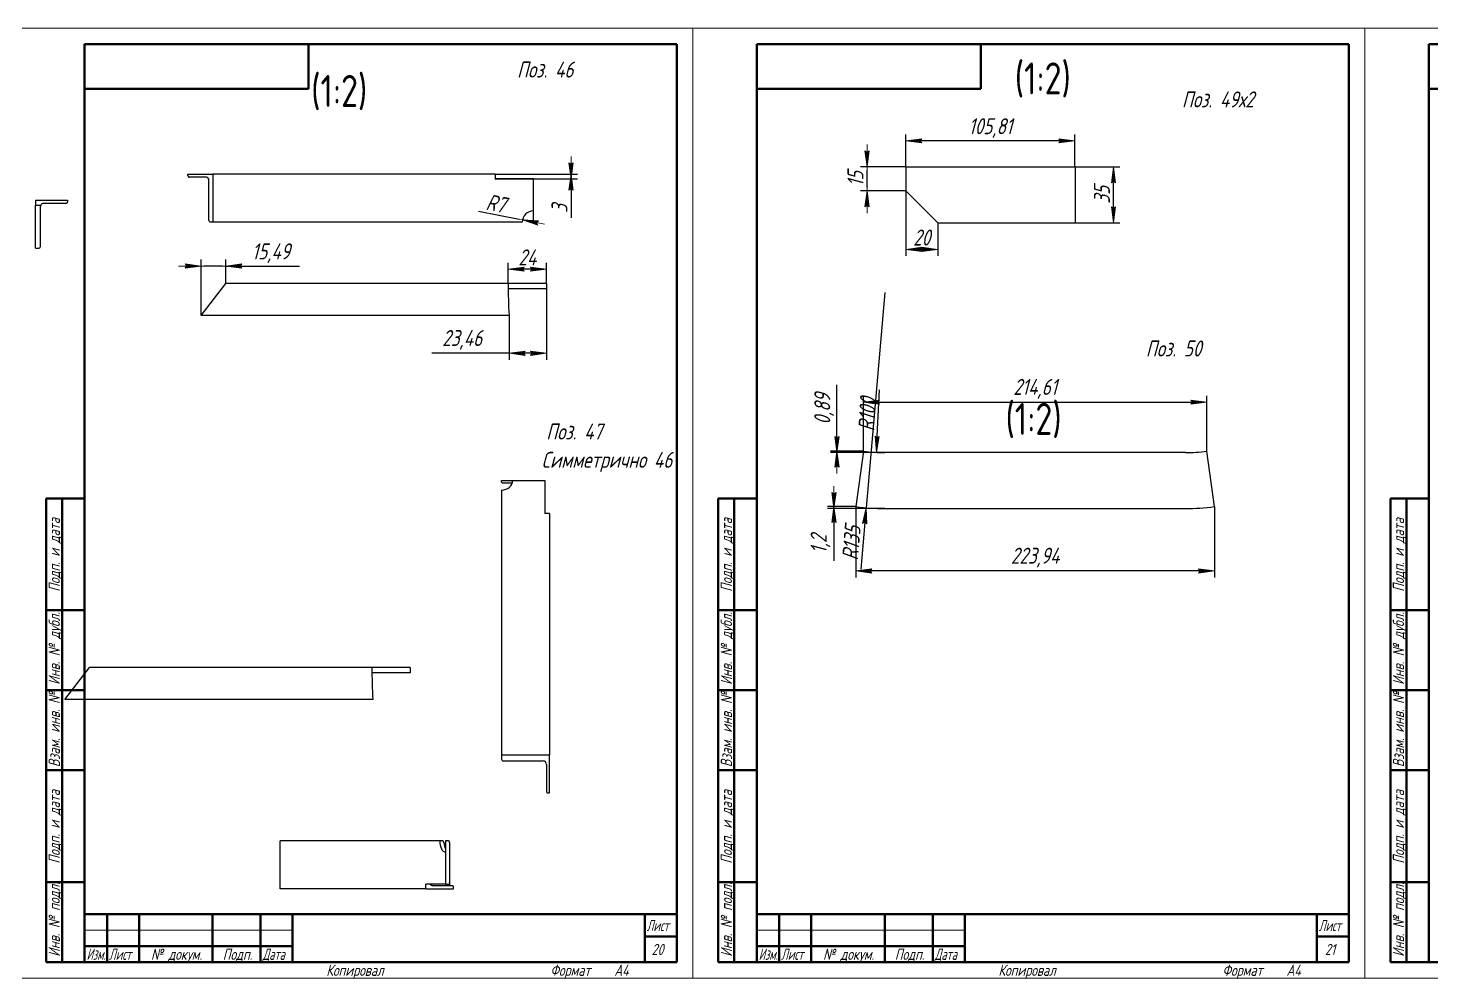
# Model space of a CAD drawing. Header units: millimetres. Extents: x 0 to 6300, y -537 to 1019.
# Drawn here: x 4202.3 to 4641, y -0.2 to 297 of the extents above; entities that cross this region are included whole.
import ezdxf

# ---------------------------------------------------------------- set-up
doc = ezdxf.new("R2010")
doc.units = ezdxf.units.MM
doc.linetypes.add('K5LT_BASIC', pattern=[0])
doc.linetypes.add('K5LT_THIN', pattern=[0])
doc.layers.add('Системный слой', color=7, linetype='Continuous')
doc.layers.add('Системный слой (1)', color=7, linetype='Continuous', true_color=0x909090)
doc.styles.add('KDIMTEXTSTYLE', font='GOST_AU.SHX', dxfattribs={"width": 0.96, "oblique": 15, "height": 5})
doc.styles.add('KTEXTSTYLE', font='GOST_AU.SHX', dxfattribs={"width": 0.96, "height": 5})
doc.dimstyles.new('KDIMSTYLE (0.50)', dxfattribs={"dimtxt": 5, "dimasz": 1, "dimexe": 2, "dimexo": 0, "dimgap": 1, "dimtad": 1, "dimlfac": 2, "dimtxsty": 'KDIMTEXTSTYLE', "dimsah": 1, "dimcen": 0, "dimdle": 1, "dimadec": 0, "dimazin": 0, "dimtfac": 0.667, "dimtmove": 0, "dimatfit": 3, "dimfxl": 1, "dimtvp": 1, "dimtolj": 1, "dimtzin": 0, "dimarcsym": 0})

# ---------------------------------------------------------------- blocks, each defined once
blk = doc.blocks.new('KDIMARROW_02')
at = {"layer": 'Системный слой'}
blk.add_hatch(color=0, dxfattribs=at).paths.add_polyline_path([(4.5, 0), (5, 0.66), (0, 0), (5, -0.66)])
at = {"layer": 'Системный слой', "color": 0, "linetype": 'K5LT_THIN', "lineweight": 18}
for p, q in [((5, 0.66), (0, 0)), ((0, 0), (5, -0.66)), ((0, 0), (7, 0)), ((4.5, 0), (5, 0.66)), ((5, -0.66), (4.5, 0))]:
    blk.add_line(p, q, dxfattribs=at)
at = {"layer": 'Системный слой (1)', "color": 0, "linetype": 'K5LT_THIN', "lineweight": 18}
blk.add_line((0, 0), (-1, 0), dxfattribs=at)
blk = doc.blocks.new('D153')
at = {"color": 0, "lineweight": -2}
for p, q in [((4256.37, 207.11), (4256.37, 224.62)), ((4264.12, 217.11), (4264.12, 224.62)), ((4263.12, 222.62), (4257.37, 222.62)), ((4264.12, 222.62), (4287.18, 222.62))]:
    blk.add_line(p, q, dxfattribs=at)
at = {"layer": 'Defpoints', "color": 0}
for p in [(4256.37, 222.62), (4264.12, 217.11), (4256.37, 207.11)]:
    blk.add_point(p, dxfattribs=at)
at = {"color": 0, "lineweight": -2, "rotation": 180}
blk.add_blockref('KDIMARROW_02', (4256.37, 222.62), dxfattribs=at)
at = {"color": 0, "lineweight": -2}
blk.add_blockref('KDIMARROW_02', (4264.12, 222.62), dxfattribs=at)
at = {"color": 7, "insert": (4278.21, 226.62), "char_height": 5, "attachment_point": 5, "style": 'KDIMTEXTSTYLE'}
blk.add_mtext('\\A1;\\H5.0;\\W0.965;\\Q15;15,49', dxfattribs=at)
blk = doc.blocks.new('KDIMARROW_01')
at = {"layer": 'Системный слой'}
blk.add_hatch(color=0, dxfattribs=at).paths.add_polyline_path([(0, 0), (-5, 0.66), (-4.5, 0), (-5, -0.66)])
at = {"layer": 'Системный слой', "color": 0, "linetype": 'K5LT_THIN', "lineweight": 18}
for p, q in [((-4.5, 0), (-5, 0.66)), ((-5, 0.66), (0, 0)), ((0, 0), (-5, -0.66)), ((-5, -0.66), (-4.5, 0))]:
    blk.add_line(p, q, dxfattribs=at)
at = {"layer": 'Системный слой (1)', "color": 0, "linetype": 'K5LT_THIN', "lineweight": 18}
blk.add_line((0, 0), (-1, 0), dxfattribs=at)
blk = doc.blocks.new('D154')
at = {"color": 0, "lineweight": -2}
for p, q in [((4352.32, 217.11), (4352.32, 223.62)), ((4363.32, 221.62), (4353.32, 221.62)), ((4364.32, 217.11), (4364.32, 223.62))]:
    blk.add_line(p, q, dxfattribs=at)
at = {"layer": 'Defpoints', "color": 0}
for p in [(4352.32, 221.62), (4352.32, 217.11), (4364.32, 217.11)]:
    blk.add_point(p, dxfattribs=at)
at = {"color": 0, "lineweight": -2, "rotation": 180}
blk.add_blockref('KDIMARROW_01', (4352.32, 221.62), dxfattribs=at)
at = {"color": 0, "lineweight": -2}
blk.add_blockref('KDIMARROW_01', (4364.32, 221.62), dxfattribs=at)
at = {"color": 7, "insert": (4358.32, 225.31), "char_height": 5, "attachment_point": 5, "style": 'KDIMTEXTSTYLE'}
blk.add_mtext('\\A1;\\H5.0;\\W0.965;\\Q15;24', dxfattribs=at)
blk = doc.blocks.new('D155')
at = {"color": 0, "lineweight": -2}
for p, q in [((4364.33, 215.48), (4364.33, 193.33)), ((4352.6, 207.11), (4352.6, 193.33)), ((4352.6, 195.33), (4328.51, 195.33)), ((4363.33, 195.33), (4353.6, 195.33))]:
    blk.add_line(p, q, dxfattribs=at)
at = {"layer": 'Defpoints', "color": 0}
for p in [(4364.33, 215.48), (4352.6, 207.11), (4352.6, 195.33)]:
    blk.add_point(p, dxfattribs=at)
at = {"color": 0, "lineweight": -2, "rotation": 180}
blk.add_blockref('KDIMARROW_01', (4352.6, 195.33), dxfattribs=at)
at = {"color": 0, "lineweight": -2}
blk.add_blockref('KDIMARROW_01', (4364.33, 195.33), dxfattribs=at)
at = {"color": 7, "insert": (4337.96, 199.53), "char_height": 5, "attachment_point": 5, "style": 'KDIMTEXTSTYLE'}
blk.add_mtext('\\A1;\\H5.0;\\W0.965;\\Q15;23,46', dxfattribs=at)
blk = doc.blocks.new('D156')
at = {"color": 0, "lineweight": -2}
for p, q in [((4348.22, 251.37), (4374, 251.37)), ((4372, 252.37), (4372, 253.37)), ((4372, 251.37), (4372, 249.87)), ((4348.22, 249.87), (4374, 249.87)), ((4372, 249.87), (4372, 237.69)), ((4372, 248.87), (4372, 247.87))]:
    blk.add_line(p, q, dxfattribs=at)
at = {"layer": 'Defpoints', "color": 0}
for p in [(4348.22, 251.37), (4348.22, 249.87), (4372, 249.87)]:
    blk.add_point(p, dxfattribs=at)
at = {"color": 0, "lineweight": -2}
for p, rotation in [((4372, 249.87), 90), ((4372, 251.37), 270)]:
    blk.add_blockref('KDIMARROW_02', p, dxfattribs=dict(at, rotation=rotation))
at = {"color": 7, "insert": (4368.39, 240.57), "char_height": 5, "attachment_point": 5, "rotation": 90, "style": 'KDIMTEXTSTYLE'}
blk.add_mtext('\\A1;\\H5.0;\\W0.965;\\Q15;3', dxfattribs=at)
blk = doc.blocks.new('D157')
at = {"color": 0, "lineweight": -2}
for p, q in [((4355.8, 237.21), (4343.08, 239.64)), ((4360.22, 236.37), (4356.78, 237.02))]:
    blk.add_line(p, q, dxfattribs=at)
at = {"layer": 'Defpoints', "color": 0}
for p in [(4356.78, 237.02), (4360.22, 236.37)]:
    blk.add_point(p, dxfattribs=at)
at = {"color": 0, "lineweight": -2, "rotation": 349.2088118358782}
blk.add_blockref('KDIMARROW_02', (4356.78, 237.02), dxfattribs=at)
at = {"color": 7, "insert": (4348.51, 242.16), "char_height": 5, "attachment_point": 5, "rotation": 349.2088, "style": 'KDIMTEXTSTYLE'}
blk.add_mtext('\\A1;\\H5.0;\\W0.965;\\Q15;R7', dxfattribs=at)
blk = doc.blocks.new('D158')
at = {"color": 0, "lineweight": -2}
for p, q in [((4476.54, 253.62), (4476.54, 263.74)), ((4529.44, 253.62), (4529.44, 263.74)), ((4528.44, 261.74), (4477.54, 261.74))]:
    blk.add_line(p, q, dxfattribs=at)
at = {"layer": 'Defpoints', "color": 0}
for p in [(4476.54, 261.74), (4476.54, 253.62), (4529.44, 253.62)]:
    blk.add_point(p, dxfattribs=at)
at = {"color": 0, "lineweight": -2, "rotation": 180}
blk.add_blockref('KDIMARROW_01', (4476.54, 261.74), dxfattribs=at)
at = {"color": 0, "lineweight": -2}
blk.add_blockref('KDIMARROW_01', (4529.44, 261.74), dxfattribs=at)
at = {"color": 7, "insert": (4502.99, 265.74), "char_height": 5, "attachment_point": 5, "style": 'KDIMTEXTSTYLE'}
blk.add_mtext('\\A1;\\H5.0;\\W0.965;\\Q15;105,81', dxfattribs=at)
blk = doc.blocks.new('D159')
at = {"color": 0, "lineweight": -2}
for p, q in [((4476.54, 246.12), (4476.54, 225.82)), ((4486.54, 236.12), (4486.54, 225.82)), ((4485.54, 227.82), (4477.54, 227.82))]:
    blk.add_line(p, q, dxfattribs=at)
at = {"layer": 'Defpoints', "color": 0}
for p in [(4476.54, 246.12), (4486.54, 236.12), (4476.54, 227.82)]:
    blk.add_point(p, dxfattribs=at)
at = {"color": 0, "lineweight": -2, "rotation": 180}
blk.add_blockref('KDIMARROW_01', (4476.54, 227.82), dxfattribs=at)
at = {"color": 0, "lineweight": -2}
blk.add_blockref('KDIMARROW_01', (4486.54, 227.82), dxfattribs=at)
at = {"color": 7, "insert": (4481.54, 231.52), "char_height": 5, "attachment_point": 5, "style": 'KDIMTEXTSTYLE'}
blk.add_mtext('\\A1;\\H5.0;\\W0.965;\\Q15;20', dxfattribs=at)
blk = doc.blocks.new('D160')
at = {"color": 0, "lineweight": -2}
for p, q in [((4476.54, 253.62), (4462.46, 253.62)), ((4464.46, 247.12), (4464.46, 252.62)), ((4476.54, 246.12), (4462.46, 246.12))]:
    blk.add_line(p, q, dxfattribs=at)
at = {"layer": 'Defpoints', "color": 0}
for p in [(4464.46, 253.62), (4476.54, 253.62), (4476.54, 246.12)]:
    blk.add_point(p, dxfattribs=at)
at = {"color": 0, "lineweight": -2}
for p, rotation in [((4464.46, 253.62), 90), ((4464.46, 246.12), 270)]:
    blk.add_blockref('KDIMARROW_02', p, dxfattribs=dict(at, rotation=rotation))
at = {"color": 7, "insert": (4460.85, 249.87), "char_height": 5, "attachment_point": 5, "rotation": 90, "style": 'KDIMTEXTSTYLE'}
blk.add_mtext('\\A1;\\H5.0;\\W0.965;\\Q15;15', dxfattribs=at)
blk = doc.blocks.new('D161')
at = {"color": 0, "lineweight": -2}
for p, q in [((4529.44, 253.62), (4543.46, 253.62)), ((4541.46, 237.12), (4541.46, 252.62)), ((4529.44, 236.12), (4543.46, 236.12))]:
    blk.add_line(p, q, dxfattribs=at)
at = {"layer": 'Defpoints', "color": 0}
for p in [(4529.44, 253.62), (4541.46, 253.62), (4529.44, 236.12)]:
    blk.add_point(p, dxfattribs=at)
at = {"color": 0, "lineweight": -2}
for p, rotation in [((4541.46, 253.62), 90), ((4541.46, 236.12), 270)]:
    blk.add_blockref('KDIMARROW_01', p, dxfattribs=dict(at, rotation=rotation))
at = {"color": 7, "insert": (4537.86, 244.87), "char_height": 5, "attachment_point": 5, "rotation": 90, "style": 'KDIMTEXTSTYLE'}
blk.add_mtext('\\A1;\\H5.0;\\W0.965;\\Q15;35', dxfattribs=at)
blk = doc.blocks.new('D162')
at = {"color": 0, "lineweight": -2}
for p, q in [((4461.01, 147.41), (4461.01, 125.29)), ((4572.98, 147.41), (4572.98, 125.29)), ((4571.98, 127.29), (4462.01, 127.29))]:
    blk.add_line(p, q, dxfattribs=at)
at = {"layer": 'Defpoints', "color": 0}
for p in [(4461.01, 147.41), (4572.98, 147.41), (4461.01, 127.29)]:
    blk.add_point(p, dxfattribs=at)
at = {"color": 0, "lineweight": -2, "rotation": 180}
blk.add_blockref('KDIMARROW_01', (4461.01, 127.29), dxfattribs=at)
at = {"color": 0, "lineweight": -2}
blk.add_blockref('KDIMARROW_01', (4572.98, 127.29), dxfattribs=at)
at = {"color": 7, "insert": (4516.99, 131.49), "char_height": 5, "attachment_point": 5, "style": 'KDIMTEXTSTYLE'}
blk.add_mtext('\\A1;\\H5.0;\\W0.965;\\Q15;223,94', dxfattribs=at)
blk = doc.blocks.new('D163')
at = {"color": 0, "lineweight": -2}
for p, q in [((4463.34, 164.75), (4463.34, 182.06)), ((4464.34, 180.06), (4569.64, 180.06)), ((4570.64, 164.75), (4570.64, 182.06))]:
    blk.add_line(p, q, dxfattribs=at)
at = {"layer": 'Defpoints', "color": 0}
for p in [(4570.64, 180.06), (4463.34, 164.75), (4570.64, 164.75)]:
    blk.add_point(p, dxfattribs=at)
at = {"color": 0, "lineweight": -2, "rotation": 180}
blk.add_blockref('KDIMARROW_01', (4463.34, 180.06), dxfattribs=at)
at = {"color": 0, "lineweight": -2}
blk.add_blockref('KDIMARROW_01', (4570.64, 180.06), dxfattribs=at)
at = {"color": 7, "insert": (4516.99, 184.25), "char_height": 5, "attachment_point": 5, "style": 'KDIMTEXTSTYLE'}
blk.add_mtext('\\A1;\\H5.0;\\W0.965;\\Q15;214,61', dxfattribs=at)
blk = doc.blocks.new('D164')
at = {"color": 0, "lineweight": -2}
for p, q in [((4455.06, 164.75), (4455.06, 185.47)), ((4455.06, 165.75), (4455.06, 166.75)), ((4463.34, 164.75), (4453.06, 164.75)), ((4470, 164.3), (4453.06, 164.3)), ((4455.06, 164.75), (4455.06, 164.3)), ((4455.06, 163.3), (4455.06, 162.3))]:
    blk.add_line(p, q, dxfattribs=at)
at = {"layer": 'Defpoints', "color": 0}
for p in [(4455.06, 164.3), (4463.34, 164.75), (4470, 164.3)]:
    blk.add_point(p, dxfattribs=at)
at = {"color": 0, "lineweight": -2}
for p, rotation in [((4455.06, 164.3), 90), ((4455.06, 164.75), 270)]:
    blk.add_blockref('KDIMARROW_02', p, dxfattribs=dict(at, rotation=rotation))
at = {"color": 7, "insert": (4451.06, 177.95), "char_height": 5, "attachment_point": 5, "rotation": 90, "style": 'KDIMTEXTSTYLE'}
blk.add_mtext('\\A1;\\H5.0;\\W0.965;\\Q15;0,89', dxfattribs=at)
blk = doc.blocks.new('D165')
at = {"color": 0, "lineweight": -2}
for p, q in [((4454.13, 148.41), (4454.13, 149.41)), ((4461.01, 147.41), (4452.13, 147.41)), ((4470, 146.8), (4452.13, 146.8)), ((4454.13, 146.8), (4454.13, 147.41)), ((4454.13, 146.8), (4454.13, 130.51)), ((4454.13, 145.8), (4454.13, 144.8))]:
    blk.add_line(p, q, dxfattribs=at)
at = {"layer": 'Defpoints', "color": 0}
for p in [(4454.13, 147.41), (4461.01, 147.41), (4470, 146.8)]:
    blk.add_point(p, dxfattribs=at)
at = {"color": 0, "lineweight": -2}
for p, rotation in [((4454.13, 146.8), 90), ((4454.13, 147.41), 270)]:
    blk.add_blockref('KDIMARROW_02', p, dxfattribs=dict(at, rotation=rotation))
at = {"color": 7, "insert": (4449.94, 135.72), "char_height": 5, "attachment_point": 5, "rotation": 90, "style": 'KDIMTEXTSTYLE'}
blk.add_mtext('\\A1;\\H5.0;\\W0.965;\\Q15;1,2', dxfattribs=at)
blk = doc.blocks.new('D166')
at = {"color": 0, "lineweight": -2}
for p, q in [((4470, 214.3), (4464.15, 147.06)), ((4464.06, 146.06), (4462.48, 127.81))]:
    blk.add_line(p, q, dxfattribs=at)
at = {"layer": 'Defpoints', "color": 0}
for p in [(4470, 214.3), (4464.15, 147.06)]:
    blk.add_point(p, dxfattribs=at)
at = {"color": 0, "lineweight": -2, "rotation": 85.02648381674604}
blk.add_blockref('KDIMARROW_01', (4464.15, 147.06), dxfattribs=at)
at = {"color": 7, "insert": (4459.58, 136.08), "char_height": 5, "attachment_point": 5, "rotation": 85.0265, "style": 'KDIMTEXTSTYLE'}
blk.add_mtext('\\A1;\\H5.0;\\W0.965;\\Q15;R135', dxfattribs=at)
blk = doc.blocks.new('D167')
at = {"color": 0, "lineweight": -2}
blk.add_line((4467.43, 165.37), (4468.4, 183.96), dxfattribs=at)
at = {"layer": 'Defpoints', "color": 0}
for p in [(4470, 214.3), (4467.37, 164.37)]:
    blk.add_point(p, dxfattribs=at)
at = {"color": 0, "lineweight": -2, "rotation": 266.9857907186374}
blk.add_blockref('KDIMARROW_01', (4467.37, 164.37), dxfattribs=at)
at = {"color": 7, "insert": (4464.5, 176.27), "char_height": 5, "attachment_point": 5, "rotation": 86.9858, "style": 'KDIMTEXTSTYLE'}
blk.add_mtext('\\A1;\\H5.0;\\W0.965;\\Q15;R100', dxfattribs=at)
blk = doc.blocks.new('U23')
at = {"color": 7, "linetype": 'K5LT_THIN', "lineweight": 18}
for p, q in [((4200, 0), (4200, 297)), ((4200, 297), (4410, 297)), ((4410, 297), (4410, 0)), ((4220, 15), (4285, 15)), ((4410, 0), (4200, 0))]:
    blk.add_line(p, q, dxfattribs=at)
at = {"color": 5, "linetype": 'K5LT_BASIC', "lineweight": 60, "true_color": 0x0000ff}
for p, q in [((4220, 5), (4220, 292)), ((4220, 292), (4405, 292)), ((4290, 292), (4290, 278)), ((4405, 292), (4405, 5)), ((4290, 278), (4220, 278)), ((4208, 5), (4208, 150)), ((4220, 150), (4208, 150)), ((4213, 5), (4213, 150)), ((4220, 115), (4208, 115)), ((4220, 90), (4208, 90)), ((4220, 65), (4208, 65)), ((4220, 30), (4208, 30)), ((4220, 20), (4405, 20)), ((4220, 5), (4220, 20)), ((4227, 5), (4227, 20)), ((4237, 5), (4237, 20)), ((4260, 5), (4260, 20)), ((4275, 5), (4275, 20)), ((4285, 5), (4285, 20)), ((4395, 5), (4395, 20)), ((4220, 10), (4227, 10)), ((4227, 10), (4237, 10)), ((4237, 10), (4260, 10)), ((4260, 10), (4275, 10)), ((4275, 10), (4285, 10)), ((4395, 13), (4405, 13)), ((4220, 5), (4208, 5)), ((4405, 5), (4220, 5))]:
    blk.add_line(p, q, dxfattribs=at)
at = {"color": 7, "char_height": 2.5, "attachment_point": 1, "rotation": 90, "style": 'KTEXTSTYLE'}
for s, insert in [('\\H3.5;\\W0.965;\\Q15;\\Q15;Подп. и дата', (4208.77, 120.8)), ('\\H3.5;\\W0.965;\\Q15;\\Q15;Инв. № дубл.', (4208.77, 91.71)), ('\\H3.5;\\W0.965;\\Q15;\\Q15;Взам. инв. №', (4208.77, 65.98)), ('\\H3.5;\\W0.965;\\Q15;\\Q15;Подп. и дата', (4208.77, 35.8)), ('\\H3.5;\\W0.965;\\Q15;\\Q15;Инв. № подл.', (4208.77, 6.71))]:
    blk.add_mtext(s, dxfattribs=dict(at, insert=insert))
at = {"color": 7, "char_height": 2.5, "attachment_point": 1, "style": 'KTEXTSTYLE'}
for s, insert in [('\\H3.5;\\W0.965;\\Q15;\\Q15;\\W0.816;Лист', (4395.6, 18.23)), ('\\H3.5;\\W0.965;\\Q15;\\Q15;\\W0.797;Изм.', (4220.61, 9.23)), ('\\H3.5;\\W0.965;\\Q15;\\Q15;\\W0.816;Лист', (4227.6, 9.23)), ('\\H3.5;\\W0.965;\\Q15;\\Q15;№ докум.', (4240.72, 9.23)), ('\\H3.5;\\W0.965;\\Q15;\\Q15;Подп.', (4263.15, 9.23)), ('\\H3.5;\\W0.965;\\Q15;\\Q15;\\W0.816;Дата', (4275.6, 9.23)), ('\\H3.5;\\W0.965;\\Q15;\\Q15;20', (4397.14, 10.73)), ('\\H3.5;\\W0.965;\\Q15;\\Q15;Копировал', (4295.5, 4.23)), ('\\H3.5;\\W0.965;\\Q15;\\Q15;Формат', (4365.5, 4.23)), ('\\H3.5;\\W0.965;\\Q15;\\Q15;A4', (4385.5, 4.23))]:
    blk.add_mtext(s, dxfattribs=dict(at, insert=insert))
blk = doc.blocks.new('U24')
at = {"color": 7, "linetype": 'K5LT_THIN', "lineweight": 18}
for p, q in [((4410, 0), (4410, 297)), ((4410, 297), (4620, 297)), ((4620, 297), (4620, 0)), ((4430, 15), (4495, 15)), ((4620, 0), (4410, 0))]:
    blk.add_line(p, q, dxfattribs=at)
at = {"color": 5, "linetype": 'K5LT_BASIC', "lineweight": 60, "true_color": 0x0000ff}
for p, q in [((4430, 5), (4430, 292)), ((4430, 292), (4615, 292)), ((4500, 292), (4500, 278)), ((4615, 292), (4615, 5)), ((4500, 278), (4430, 278)), ((4418, 5), (4418, 150)), ((4430, 150), (4418, 150)), ((4423, 5), (4423, 150)), ((4430, 115), (4418, 115)), ((4430, 90), (4418, 90)), ((4430, 65), (4418, 65)), ((4430, 30), (4418, 30)), ((4430, 20), (4615, 20)), ((4430, 5), (4430, 20)), ((4437, 5), (4437, 20)), ((4447, 5), (4447, 20)), ((4470, 5), (4470, 20)), ((4485, 5), (4485, 20)), ((4495, 5), (4495, 20)), ((4605, 5), (4605, 20)), ((4430, 10), (4437, 10)), ((4437, 10), (4447, 10)), ((4447, 10), (4470, 10)), ((4470, 10), (4485, 10)), ((4485, 10), (4495, 10)), ((4605, 13), (4615, 13)), ((4430, 5), (4418, 5)), ((4615, 5), (4430, 5))]:
    blk.add_line(p, q, dxfattribs=at)
at = {"color": 7, "char_height": 2.5, "attachment_point": 1, "rotation": 90, "style": 'KTEXTSTYLE'}
for s, insert in [('\\H3.5;\\W0.965;\\Q15;\\Q15;Подп. и дата', (4418.77, 120.8)), ('\\H3.5;\\W0.965;\\Q15;\\Q15;Инв. № дубл.', (4418.77, 91.71)), ('\\H3.5;\\W0.965;\\Q15;\\Q15;Взам. инв. №', (4418.77, 65.98)), ('\\H3.5;\\W0.965;\\Q15;\\Q15;Подп. и дата', (4418.77, 35.8)), ('\\H3.5;\\W0.965;\\Q15;\\Q15;Инв. № подл.', (4418.77, 6.71))]:
    blk.add_mtext(s, dxfattribs=dict(at, insert=insert))
at = {"color": 7, "char_height": 2.5, "attachment_point": 1, "style": 'KTEXTSTYLE'}
for s, insert in [('\\H3.5;\\W0.965;\\Q15;\\Q15;\\W0.816;Лист', (4605.6, 18.23)), ('\\H3.5;\\W0.965;\\Q15;\\Q15;\\W0.797;Изм.', (4430.61, 9.23)), ('\\H3.5;\\W0.965;\\Q15;\\Q15;\\W0.816;Лист', (4437.6, 9.23)), ('\\H3.5;\\W0.965;\\Q15;\\Q15;№ докум.', (4450.72, 9.23)), ('\\H3.5;\\W0.965;\\Q15;\\Q15;Подп.', (4473.15, 9.23)), ('\\H3.5;\\W0.965;\\Q15;\\Q15;\\W0.816;Дата', (4485.6, 9.23)), ('\\H3.5;\\W0.965;\\Q15;\\Q15;21', (4607.51, 10.73)), ('\\H3.5;\\W0.965;\\Q15;\\Q15;Копировал', (4505.5, 4.23)), ('\\H3.5;\\W0.965;\\Q15;\\Q15;Формат', (4575.5, 4.23)), ('\\H3.5;\\W0.965;\\Q15;\\Q15;A4', (4595.5, 4.23))]:
    blk.add_mtext(s, dxfattribs=dict(at, insert=insert))
blk = doc.blocks.new('U25')
at = {"color": 7, "linetype": 'K5LT_THIN', "lineweight": 18}
for p, q in [((4620, 0), (4620, 297)), ((4620, 297), (5040, 297)), ((5040, 297), (5040, 0)), ((4850, 15), (4915, 15)), ((5040, 0), (4620, 0))]:
    blk.add_line(p, q, dxfattribs=at)
at = {"color": 5, "linetype": 'K5LT_BASIC', "lineweight": 60, "true_color": 0x0000ff}
for p, q in [((4640, 5), (4640, 292)), ((4640, 292), (5035, 292)), ((4710, 292), (4710, 278)), ((5035, 292), (5035, 5)), ((4710, 278), (4640, 278)), ((4628, 5), (4628, 150)), ((4640, 150), (4628, 150)), ((4633, 5), (4633, 150)), ((4640, 115), (4628, 115)), ((4640, 90), (4628, 90)), ((4640, 65), (4628, 65)), ((4640, 30), (4628, 30)), ((4850, 20), (5035, 20)), ((4850, 5), (4850, 20)), ((4857, 5), (4857, 20)), ((4867, 5), (4867, 20)), ((4890, 5), (4890, 20)), ((4905, 5), (4905, 20)), ((4915, 5), (4915, 20)), ((5025, 5), (5025, 20)), ((4850, 10), (4857, 10)), ((4857, 10), (4867, 10)), ((4867, 10), (4890, 10)), ((4890, 10), (4905, 10)), ((4905, 10), (4915, 10)), ((5025, 13), (5035, 13)), ((4640, 5), (4628, 5)), ((5035, 5), (4640, 5))]:
    blk.add_line(p, q, dxfattribs=at)
at = {"color": 7, "char_height": 2.5, "attachment_point": 1, "rotation": 90, "style": 'KTEXTSTYLE'}
for s, insert in [('\\H3.5;\\W0.965;\\Q15;\\Q15;Подп. и дата', (4628.77, 120.8)), ('\\H3.5;\\W0.965;\\Q15;\\Q15;Инв. № дубл.', (4628.77, 91.71)), ('\\H3.5;\\W0.965;\\Q15;\\Q15;Взам. инв. №', (4628.77, 65.98)), ('\\H3.5;\\W0.965;\\Q15;\\Q15;Подп. и дата', (4628.77, 35.8)), ('\\H3.5;\\W0.965;\\Q15;\\Q15;Инв. № подл.', (4628.77, 6.71))]:
    blk.add_mtext(s, dxfattribs=dict(at, insert=insert))
at = {"color": 7, "char_height": 2.5, "attachment_point": 1, "style": 'KTEXTSTYLE'}
for s, insert in [('\\H3.5;\\W0.965;\\Q15;\\Q15;\\W0.816;Лист', (5025.6, 18.23)), ('\\H3.5;\\W0.965;\\Q15;\\Q15;\\W0.797;Изм.', (4850.61, 9.23)), ('\\H3.5;\\W0.965;\\Q15;\\Q15;\\W0.816;Лист', (4857.6, 9.23)), ('\\H3.5;\\W0.965;\\Q15;\\Q15;№ докум.', (4870.72, 9.23)), ('\\H3.5;\\W0.965;\\Q15;\\Q15;Подп.', (4893.15, 9.23)), ('\\H3.5;\\W0.965;\\Q15;\\Q15;\\W0.816;Дата', (4905.6, 9.23)), ('\\H3.5;\\W0.965;\\Q15;\\Q15;22', (5027.14, 10.73)), ('\\H3.5;\\W0.965;\\Q15;\\Q15;Копировал', (4925.5, 4.23)), ('\\H3.5;\\W0.965;\\Q15;\\Q15;Формат', (4995.5, 4.23)), ('\\H3.5;\\W0.965;\\Q15;\\Q15;A3', (5015.5, 4.23))]:
    blk.add_mtext(s, dxfattribs=dict(at, insert=insert))

msp = doc.modelspace()

# ---------------------------------------------------------------- linework, layer by layer
at = {"color": 3}
for p, q in [((4252.2733, 251.369), (4260.016, 251.369)), ((4252.2733, 250.869), (4252.2733, 251.369)), ((4258.0803, 250.369), (4252.6605, 250.369)), ((4260.016, 251.369), (4260.016, 236.369)), ((4348.2216, 251.369), (4260.016, 251.369)), ((4348.2216, 251.369), (4348.2216, 249.869)), ((4476.5401, 253.619), (4476.5401, 246.119)), ((4476.5401, 253.619), (4529.4431, 253.619)), ((4529.4431, 253.619), (4529.4431, 236.119)), ((4258.8546, 236.869), (4258.8546, 249.369)), ((4360.2216, 249.869), (4348.2216, 249.869)), ((4360.2216, 239.869), (4360.2216, 249.869)), ((4476.5401, 246.119), (4486.5401, 236.119)), ((4204.6621, 243.1905), (4204.6621, 241.6905)), ((4204.6621, 243.1905), (4214.6621, 243.1905)), ((4204.6621, 241.6905), (4206.2961, 241.6905)), ((4204.6621, 231.6905), (4204.6621, 241.6905)), ((4214.1621, 242.1905), (4207.1621, 242.1905)), ((4214.6621, 243.1905), (4214.6621, 242.6905)), ((4206.1621, 228.6905), (4206.1621, 241.1905)), ((4360.2216, 236.369), (4360.2216, 239.869)), ((4260.016, 236.369), (4259.2418, 236.369)), ((4356.7216, 236.369), (4260.016, 236.369)), ((4486.5401, 236.119), (4529.4431, 236.119)), ((4204.6621, 228.1905), (4204.6621, 231.6905)), ((4204.6621, 228.1905), (4205.6621, 228.1905)), ((4256.3743, 207.1131), (4264.1169, 217.1131)), ((4352.3225, 217.1131), (4264.1169, 217.1131)), ((4364.3225, 217.1131), (4352.3225, 217.1131)), ((4364.3304, 215.4791), (4352.3299, 215.4791)), ((4352.599, 207.1131), (4256.3743, 207.1131)), ((4463.3386, 164.7496), (4461.0063, 147.4057)), ((4563.9806, 164.3035), (4470.0026, 164.3035)), ((4572.9769, 147.4057), (4570.6445, 164.7496)), ((4350.2914, 155.0799), (4350.2914, 155.595)), ((4350.2914, 155.595), (4353.7914, 155.595)), ((4350.7914, 154.8224), (4353.6733, 154.8224)), ((4353.7914, 155.595), (4363.7914, 155.595)), ((4363.7914, 155.595), (4363.7914, 145.3089)), ((4350.2914, 152.5949), (4350.2914, 69.702)), ((4365.2914, 145.3089), (4363.7914, 145.3089)), ((4365.2914, 145.3089), (4365.2914, 69.702)), ((4470.0026, 146.8035), (4563.9806, 146.8035)), ((4213.8095, 87.095), (4221.5522, 97.095)), ((4309.7578, 97.095), (4221.5522, 97.095)), ((4321.7578, 97.095), (4309.7578, 97.095)), ((4321.7657, 95.461), (4309.7652, 95.461)), ((4310.0342, 87.095), (4213.8095, 87.095)), ((4350.2914, 69.702), (4350.2914, 68.5233)), ((4365.2914, 69.702), (4350.2914, 69.702)), ((4350.7914, 67.9339), (4363.2914, 67.9339)), ((4364.2914, 66.7552), (4364.2914, 58.5042)), ((4365.2914, 57.9148), (4365.2914, 69.702)), ((4364.7914, 57.9148), (4365.2914, 57.9148)), ((4330.9552, 42.9148), (4281.1481, 42.9148)), ((4281.1481, 27.9148), (4281.1481, 42.9148)), ((4331.8123, 42.9148), (4330.9552, 42.9148)), ((4333.6165, 42.9148), (4332.7578, 42.9148)), ((4332.7578, 42.9148), (4332.7578, 39.4148)), ((4334.047, 42.4148), (4334.047, 29.9148)), ((4332.7578, 39.4148), (4332.7578, 29.4148)), ((4326.5773, 27.9148), (4281.1481, 27.9148)), ((4332.7578, 29.4148), (4326.5773, 29.4148)), ((4326.5773, 27.9148), (4326.5773, 29.4148)), ((4326.5773, 27.9148), (4335.2914, 27.9148)), ((4334.8489, 28.9148), (4328.7291, 28.9148)), ((4332.7578, 29.4148), (4334.1624, 29.4148)), ((4335.2914, 27.9148), (4335.2914, 28.4148))]:
    msp.add_line(p, q, dxfattribs=at)
for centre, radius, start, end in [((4207.1621, 241.1905), 1, 150, 180), ((4207.1621, 241.1905), 1, 90, 150), ((4214.1621, 242.6905), 0.5, 270, 0), ((4360.2216, 236.369), 3.5, 90, 180), ((4205.6621, 228.6905), 0.5, 270, 0), ((4533.3225, 217.1131), 181, 180, 183.167125), ((4533.3225, 217.1131), 169, 180, 180.553972), ((4470.0026, 214.3035), 50, 262.340898, 270), ((4563.9806, 214.3035), 50, 270, 277.659102), ((4470.0026, 214.3035), 67.5, 262.340898, 270), ((4563.9806, 214.3035), 67.5, 270, 277.659102), ((4490.7578, 97.095), 181, 180, 183.167125), ((4490.7578, 97.095), 169, 180, 180.553972)]:
    msp.add_arc(centre, radius, start, end, dxfattribs=at)
for centre, major_axis, ratio, start_param, end_param in [((4252.6605, 250.869), (0, -0.5), 0.77426862, 4.71238898, 6.28318531), ((4258.0803, 249.369), (0, -1), 0.77426862, 1.57079633, 3.14159265), ((4259.2418, 236.869), (0, -0.5), 0.77426862, 4.71238898, 6.28318531), ((4350.2914, 155.595), (3.5, 0), 0.8571673, 4.71238898, 6.28318531), ((4350.7914, 155.0799), (-0.5, 0), 0.51503807, 0, 1.57079633), ((4350.7914, 68.5233), (0, -0.5894), 0.84838091, 4.71238898, 6.28318531), ((4363.2914, 66.7552), (0, -1.1787), 0.84838091, 1.57079633, 3.14159265), ((4364.7914, 58.5042), (0, -0.5894), 0.84838091, 4.71238898, 6.28318531), ((4332.7578, 42.9148), (0, -3.5), 0.51503807, 4.71238898, 6.28318531), ((4334.0435, 42.9148), (0, -3.5), 0.51503807, 4.85573655, 5.48904311)]:
    msp.add_ellipse(centre, major_axis=major_axis, ratio=ratio, start_param=start_param, end_param=end_param, dxfattribs=at)
for points, knots in [([(4332.2594, 42.4148), (4332.2569, 42.4486), (4332.2475, 42.5098), (4332.2269, 42.5775), (4332.2066, 42.6278), (4332.1926, 42.6569), (4332.1761, 42.6867), (4332.1612, 42.7109), (4332.1351, 42.7479), (4332.104, 42.784), (4332.0642, 42.821), (4332.0235, 42.8516), (4331.9777, 42.8774), (4331.9292, 42.897), (4331.8758, 42.911), (4331.835, 42.9148), (4331.8123, 42.9148)], [0, 0, 0, 0, 2.17746979, 3.99636291, 4.62011982, 5.73755275, 6.10527004, 6.87718858, 7.64063034, 9.1806321, 10.12185745, 11.44837061, 12.85310129, 13.93357844, 15.31164485, 17, 17, 17, 17]), ([(4334.047, 42.4148), (4334.047, 42.456), (4334.0388, 42.5325), (4334.005, 42.639), (4333.9544, 42.731), (4333.8904, 42.8049), (4333.8083, 42.8674), (4333.7169, 42.9061), (4333.647, 42.9148), (4333.6165, 42.9148)], [0, 0, 0, 0, 1.56989688, 2.92733341, 4.31577159, 5.71748142, 6.90672779, 8.6571938, 10, 10, 10, 10]), ([(4328.7291, 28.9148), (4328.6883, 28.9148), (4328.6071, 28.9216), (4328.5154, 28.9443), (4328.4514, 28.9676), (4328.4085, 28.9857), (4328.349, 29.0154), (4328.2886, 29.0532), (4328.225, 29.1018), (4328.1672, 29.1536), (4328.0761, 29.2531), (4328.0163, 29.3453), (4327.9817, 29.4148)], [0, 0, 0, 0, 1.71822794, 3.4723187, 4.06816633, 4.63529973, 5.45127832, 6.85151769, 7.57422061, 8.73137187, 10.0337562, 13, 13, 13, 13]), ([(4334.1624, 29.4148), (4334.1225, 29.4951), (4334.0657, 29.6578), (4334.047, 29.8324), (4334.047, 29.9148)], [0, 0, 0, 0, 2.65341793, 5, 5, 5, 5]), ([(4335.2914, 28.4148), (4335.2914, 28.4559), (4335.283, 28.5324), (4335.2483, 28.6388), (4335.1964, 28.7307), (4335.1308, 28.8047), (4335.0464, 28.8672), (4334.9524, 28.9061), (4334.8804, 28.9148), (4334.8489, 28.9148)], [0, 0, 0, 0, 1.56673996, 2.92191059, 4.30883147, 5.70994652, 6.89952292, 8.65220214, 10, 10, 10, 10])]:
    msp.add_open_spline(points, degree=3, knots=knots, dxfattribs=at)

# ---------------------------------------------------------------- block references
for name in ['U23', 'U24', 'U25']:
    msp.add_blockref(name, (0, 0))

# ---------------------------------------------------------------- texts
at = {"color": 7, "char_height": 2.5, "attachment_point": 1, "style": 'KTEXTSTYLE'}
for s, insert in [('\\H3.5;\\W0.965;\\Q15;\\Q15;\\H5.00;Поз. 46', (4355.1175, 286.522)), ('\\H3.5;\\W0.965;\\Q15;\\Q0;\\H10.00;{\\c16711680;(1:2)}', (4510.6109, 286.2614)), ('\\H3.5;\\W0.965;\\Q15;\\Q0;\\H10.00;{\\c16711680;(1:2)}', (4290.7855, 282.3338)), ('\\H3.5;\\W0.965;\\Q15;\\Q15;\\H5.00;Поз. 49х2', (4562.8495, 277.2002)), ('\\H3.5;\\W0.965;\\Q15;\\Q15;\\H5.00;Поз. 50', (4551.5659, 199.3423)), ('\\H3.5;\\W0.965;\\Q15;\\Q0;\\H10.00;{\\c16711680;(1:2)}', (4507.7312, 179.8188)), ('\\H3.5;\\W0.965;\\Q15;\\Q15;\\H5.00;Поз. 47', (4364.2216, 173.3851)), ('\\H3.5;\\W0.965;\\Q15;\\Q15;\\H5.00;Симметрично 46', (4362.7914, 164.5423))]:
    msp.add_mtext(s, dxfattribs=dict(at, insert=insert))

# ---------------------------------------------------------------- dimensions: what is measured, and where the dimension line sits
at = {"color": 7}
for base, p1, p2, override, picture, middle in [((4476.5401, 261.7411), (4529.4431, 253.619), (4476.5401, 253.619), {"dimexo": 0, "dimpost": '\\H5.0;\\W0.965;\\Q15;<>', "dimblk1": 'KDIMARROW_01', "dimblk2": 'KDIMARROW_01', "dimse1": 0, "dimse2": 0, "dimclrt": 7, "dimtolj": 1}, 'D158', (4502.9916, 261.7411)), ((4476.5401, 227.8217), (4486.5401, 236.119), (4476.5401, 246.119), {"dimexo": 0, "dimpost": '\\H5.0;\\W0.965;\\Q15;<>', "dimblk1": 'KDIMARROW_01', "dimblk2": 'KDIMARROW_01', "dimse1": 0, "dimse2": 0, "dimclrt": 7, "dimtolj": 1}, 'D159', (4481.5401, 227.8217)), ((4256.3743, 222.6234), (4264.1169, 217.1131), (4256.3743, 207.1131), {"dimexo": 0, "dimpost": '\\H5.0;\\W0.965;\\Q15;<>', "dimblk1": 'KDIMARROW_02', "dimblk2": 'KDIMARROW_02', "dimse1": 0, "dimse2": 0, "dimclrt": 7, "dimtolj": 1}, 'D153', (4278.2112, 222.6234)), ((4352.3225, 221.6158), (4364.3225, 217.1131), (4352.3225, 217.1131), {"dimexo": 0, "dimpost": '\\H5.0;\\W0.965;\\Q15;<>', "dimblk1": 'KDIMARROW_01', "dimblk2": 'KDIMARROW_01', "dimse1": 0, "dimse2": 0, "dimclrt": 7, "dimtolj": 1}, 'D154', (4358.3225, 221.6158)), ((4352.599, 195.3317), (4364.3304, 215.4791), (4352.599, 207.1131), {"dimexo": 0, "dimpost": '\\H5.0;\\W0.965;\\Q15;<>', "dimblk1": 'KDIMARROW_01', "dimblk2": 'KDIMARROW_01', "dimse1": 0, "dimse2": 0, "dimclrt": 7, "dimtolj": 1}, 'D155', (4337.9637, 195.3317)), ((4570.6445, 180.0569), (4463.3386, 164.7496), (4570.6445, 164.7496), {"dimexo": 0, "dimpost": '\\H5.0;\\W0.965;\\Q15;<>', "dimblk1": 'KDIMARROW_01', "dimblk2": 'KDIMARROW_01', "dimse1": 0, "dimse2": 0, "dimclrt": 7, "dimtolj": 1}, 'D163', (4516.9916, 180.0569)), ((4461.0063, 127.2948), (4572.9769, 147.4057), (4461.0063, 147.4057), {"dimexo": 0, "dimpost": '\\H5.0;\\W0.965;\\Q15;<>', "dimblk1": 'KDIMARROW_01', "dimblk2": 'KDIMARROW_01', "dimse1": 0, "dimse2": 0, "dimclrt": 7, "dimtolj": 1}, 'D162', (4516.9916, 127.2948))]:
    dim = msp.add_linear_dim(base=base, p1=p1, p2=p2, dimstyle='KDIMSTYLE (0.50)', override=override, dxfattribs=at)
    dim.commit()
    dim.dimension.update_dxf_attribs({"geometry": picture, "text_midpoint": middle, "dimtype": 160})
for base, p1, p2, override, picture, middle in [((4464.4552, 253.619), (4476.5401, 246.119), (4476.5401, 253.619), {"dimexo": 0, "dimpost": '\\H5.0;\\W0.965;\\Q15;<>', "dimblk1": 'KDIMARROW_02', "dimblk2": 'KDIMARROW_02', "dimse1": 0, "dimse2": 0, "dimclrt": 7, "dimtolj": 1}, 'D160', (4464.4552, 249.869)), ((4371.9976, 249.869), (4348.2216, 251.369), (4348.2216, 249.869), {"dimexo": 0, "dimpost": '\\H5.0;\\W0.965;\\Q15;<>', "dimblk1": 'KDIMARROW_02', "dimblk2": 'KDIMARROW_02', "dimse1": 0, "dimse2": 0, "dimclrt": 7, "dimtolj": 1}, 'D156', (4371.9976, 240.5749)), ((4541.4594, 253.619), (4529.4431, 236.119), (4529.4431, 253.619), {"dimexo": 0, "dimpost": '\\H5.0;\\W0.965;\\Q15;<>', "dimblk1": 'KDIMARROW_01', "dimblk2": 'KDIMARROW_01', "dimse1": 0, "dimse2": 0, "dimclrt": 7, "dimtolj": 1}, 'D161', (4541.4594, 244.869)), ((4455.064, 164.3035), (4463.3386, 164.7496), (4470.0026, 164.3035), {"dimexo": 0, "dimpost": '\\H5.0;\\W0.965;\\Q15;<>', "dimblk1": 'KDIMARROW_02', "dimblk2": 'KDIMARROW_02', "dimse1": 0, "dimse2": 0, "dimclrt": 7, "dimtolj": 1}, 'D164', (4455.064, 177.9517)), ((4454.1289, 147.4057), (4470.0026, 146.8035), (4461.0063, 147.4057), {"dimexo": 0, "dimpost": '\\H5.0;\\W0.965;\\Q15;<>', "dimblk1": 'KDIMARROW_02', "dimblk2": 'KDIMARROW_02', "dimse1": 0, "dimse2": 0, "dimclrt": 7, "dimtolj": 1}, 'D165', (4454.1289, 135.7203))]:
    dim = msp.add_linear_dim(base=base, p1=p1, p2=p2, angle=90, dimstyle='KDIMSTYLE (0.50)', override=override, dxfattribs=at)
    dim.commit()
    dim.dimension.update_dxf_attribs({"geometry": picture, "text_midpoint": middle, "dimtype": 160})
for center, mpoint, override, picture, middle in [((4360.2216, 236.369), (4356.7835, 237.0243), {"dimpost": '\\H5.0;\\W0.965;\\Q15;R<>', "dimblk2": 'KDIMARROW_02', "dimclrt": 7, "dimtolj": 1}, 'D157', (4347.8592, 238.7253)), ((4470.0026, 214.3035), (4464.1506, 147.0577), {"dimpost": '\\H5.0;\\W0.965;\\Q15;R<>', "dimblk2": 'KDIMARROW_01', "dimclrt": 7, "dimtolj": 1}, 'D166', (4463.168, 135.7664)), ((4470.0026, 214.3035), (4467.3734, 164.3727), {"dimpost": '\\H5.0;\\W0.965;\\Q15;R<>', "dimblk2": 'KDIMARROW_01', "dimclrt": 7, "dimtolj": 1}, 'D167', (4467.9902, 176.0873))]:
    dim = msp.add_radius_dim(center=center, mpoint=mpoint, dimstyle='KDIMSTYLE (0.50)', override=override, dxfattribs=at)
    dim.commit()
    dim.dimension.update_dxf_attribs({"geometry": picture, "text_midpoint": middle, "dimtype": 164})

doc.saveas('drawing.dxf')
